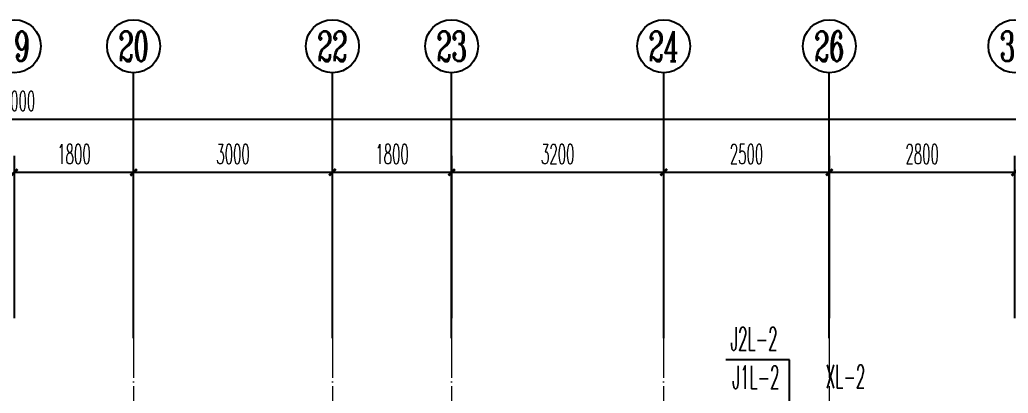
# Model space of a CAD drawing. Extents: x 27938 to 650306, y -92720 to 1524912.
# Drawn here: x 299599 to 314517, y 531959 to 537590 of the extents above; entities that cross this region are included whole.
import ezdxf
from ezdxf.enums import TextEntityAlignment as Align

# ---------------------------------------------------------------- set-up
doc = ezdxf.new("R2010")
doc.units = 0
doc.header["$LTSCALE"] = 1000
doc.header["$MEASUREMENT"] = 0
doc.linetypes.add('DOTE', pattern=[2.42, 2, -0.2, 0.02, -0.2])
for name, color, linetype in [('AXIS', 3, 'Continuous'), ('AXIS_TEXT', 4, 'Continuous'), ('DIM_不分区消火栓', 3, 'Continuous'), ('DIM_给水', 3, 'Continuous')]:
    doc.layers.add(name, color=color, linetype=linetype)
doc.layers.add('DOTE', color=19, linetype='DOTE', lineweight=9)
doc.styles.add('_TCH_AXIS', font='COMPLEX', dxfattribs={"bigfont": 'GBCBIG'})
doc.styles.add('_TCH_DIM_T3', font='SIMPLEX.shx', dxfattribs={"width": 0.494118, "bigfont": 'GBCBIG.shx'})
doc.styles.add('_TWT_SERIAL', font='simplex.shx', dxfattribs={"width": 0.6, "oblique": 10, "height": 3, "bigfont": 'aadri.shx'})
doc.styles.add('COMPLEX', font='COMPLEX')
doc.dimstyles.new('_TCH_ARCH&&100', dxfattribs={"dimtxt": 297.5, "dimasz": 100, "dimexe": 250, "dimexo": 300, "dimgap": 126.25, "dimtad": 1, "dimdec": 0, "dimzin": 0, "dimdsep": 46, "dimtxsty": '_TCH_DIM_T3', "dimblk": 'ARCHTICK', "dimcen": 0.09, "dimclrt": 4, "dimazin": 2, "dimtfac": 1, "dimtdec": 0, "dimtix": 1, "dimtmove": 2, "dimatfit": 3, "dimfxl": 1, "dimtolj": 1, "dimtzin": 0, "dimarcsym": 0})

# ---------------------------------------------------------------- blocks, each defined once
blk = doc.blocks.new('FGDGDRGSDGDG')
at = {"layer": 'DOTE', "linetype": 'DOTE', "ltscale": 0.3}
for p, q in [((519382, 529998), (519382, 522348)), ((522382, 529998), (522382, 522348)), ((524182, 529998), (524182, 513948)), ((527382, 529998), (527382, 523848)), ((529882, 529998), (529882, 522348))]:
    blk.add_line(p, q, dxfattribs=at)
blk = doc.blocks.new('_ArchTick')
at = {"color": 0, "linetype": 'ByBlock', "const_width": 0.4}
blk.add_lwpolyline([(-0.5, -0.5), (0.5, 0.5)], dxfattribs=at)
blk = doc.blocks.new('*D900')
at = {"layer": 'AXIS', "color": 0, "lineweight": -2}
for p, q in [((311817, 533090), (311817, 535540)), ((314617, 533090), (314617, 535540)), ((311817, 535290), (314617, 535290))]:
    blk.add_line(p, q, dxfattribs=at)
at = {"layer": 'Defpoints', "color": 0}
for p in [(314617, 535290), (311817, 532790), (314617, 532790)]:
    blk.add_point(p, dxfattribs=at)
at = {"layer": 'AXIS', "color": 0, "lineweight": -2, "xscale": 100, "yscale": 100, "zscale": 100, "rotation": 180}
blk.add_blockref('_ArchTick', (311817, 535290), dxfattribs=at)
at = {"layer": 'AXIS', "color": 0, "lineweight": -2, "xscale": 100, "yscale": 100, "zscale": 100}
blk.add_blockref('_ArchTick', (314617, 535290), dxfattribs=at)
at = {"layer": 'AXIS', "color": 4, "insert": (313217, 535565), "char_height": 297.5, "attachment_point": 5, "style": '_TCH_DIM_T3'}
blk.add_mtext('\\A1;2800', dxfattribs=at)
blk = doc.blocks.new('*D901')
at = {"layer": 'AXIS', "color": 0, "lineweight": -2}
for p, q in [((309317, 533090), (309317, 535540)), ((311817, 533090), (311817, 535540)), ((309317, 535290), (311817, 535290))]:
    blk.add_line(p, q, dxfattribs=at)
at = {"layer": 'Defpoints', "color": 0}
for p in [(311817, 535290), (309317, 532790), (311817, 532790)]:
    blk.add_point(p, dxfattribs=at)
at = {"layer": 'AXIS', "color": 0, "lineweight": -2, "xscale": 100, "yscale": 100, "zscale": 100, "rotation": 180}
blk.add_blockref('_ArchTick', (309317, 535290), dxfattribs=at)
at = {"layer": 'AXIS', "color": 0, "lineweight": -2, "xscale": 100, "yscale": 100, "zscale": 100}
blk.add_blockref('_ArchTick', (311817, 535290), dxfattribs=at)
at = {"layer": 'AXIS', "color": 4, "insert": (310567, 535565), "char_height": 297.5, "attachment_point": 5, "style": '_TCH_DIM_T3'}
blk.add_mtext('\\A1;2500', dxfattribs=at)
blk = doc.blocks.new('*D902')
at = {"layer": 'AXIS', "color": 0, "lineweight": -2}
for p, q in [((306117, 533090), (306117, 535540)), ((309317, 533090), (309317, 535540)), ((306117, 535290), (309317, 535290))]:
    blk.add_line(p, q, dxfattribs=at)
at = {"layer": 'Defpoints', "color": 0}
for p in [(309317, 535290), (306117, 532790), (309317, 532790)]:
    blk.add_point(p, dxfattribs=at)
at = {"layer": 'AXIS', "color": 0, "lineweight": -2, "xscale": 100, "yscale": 100, "zscale": 100, "rotation": 180}
blk.add_blockref('_ArchTick', (306117, 535290), dxfattribs=at)
at = {"layer": 'AXIS', "color": 0, "lineweight": -2, "xscale": 100, "yscale": 100, "zscale": 100}
blk.add_blockref('_ArchTick', (309317, 535290), dxfattribs=at)
at = {"layer": 'AXIS', "color": 4, "insert": (307717, 535565), "char_height": 297.5, "attachment_point": 5, "style": '_TCH_DIM_T3'}
blk.add_mtext('\\A1;3200', dxfattribs=at)
blk = doc.blocks.new('*D903')
at = {"layer": 'AXIS', "color": 0, "lineweight": -2}
for p, q in [((304317, 533090), (304317, 535540)), ((306117, 533090), (306117, 535540)), ((304317, 535290), (306117, 535290))]:
    blk.add_line(p, q, dxfattribs=at)
at = {"layer": 'Defpoints', "color": 0}
for p in [(306117, 535290), (304317, 532790), (306117, 532790)]:
    blk.add_point(p, dxfattribs=at)
at = {"layer": 'AXIS', "color": 0, "lineweight": -2, "xscale": 100, "yscale": 100, "zscale": 100, "rotation": 180}
blk.add_blockref('_ArchTick', (304317, 535290), dxfattribs=at)
at = {"layer": 'AXIS', "color": 0, "lineweight": -2, "xscale": 100, "yscale": 100, "zscale": 100}
blk.add_blockref('_ArchTick', (306117, 535290), dxfattribs=at)
at = {"layer": 'AXIS', "color": 4, "insert": (305217, 535565), "char_height": 297.5, "attachment_point": 5, "style": '_TCH_DIM_T3'}
blk.add_mtext('\\A1;1800', dxfattribs=at)
blk = doc.blocks.new('*D904')
at = {"layer": 'AXIS', "color": 0, "lineweight": -2}
for p, q in [((301317, 533090), (301317, 535540)), ((304317, 533090), (304317, 535540)), ((301317, 535290), (304317, 535290))]:
    blk.add_line(p, q, dxfattribs=at)
at = {"layer": 'Defpoints', "color": 0}
for p in [(304317, 535290), (301317, 532790), (304317, 532790)]:
    blk.add_point(p, dxfattribs=at)
at = {"layer": 'AXIS', "color": 0, "lineweight": -2, "xscale": 100, "yscale": 100, "zscale": 100, "rotation": 180}
blk.add_blockref('_ArchTick', (301317, 535290), dxfattribs=at)
at = {"layer": 'AXIS', "color": 0, "lineweight": -2, "xscale": 100, "yscale": 100, "zscale": 100}
blk.add_blockref('_ArchTick', (304317, 535290), dxfattribs=at)
at = {"layer": 'AXIS', "color": 4, "insert": (302817, 535565), "char_height": 297.5, "attachment_point": 5, "style": '_TCH_DIM_T3'}
blk.add_mtext('\\A1;3000', dxfattribs=at)
blk = doc.blocks.new('*D905')
at = {"layer": 'AXIS', "color": 0, "lineweight": -2}
for p, q in [((299517, 533090), (299517, 535540)), ((301317, 533090), (301317, 535540)), ((299517, 535290), (301317, 535290))]:
    blk.add_line(p, q, dxfattribs=at)
at = {"layer": 'Defpoints', "color": 0}
for p in [(301317, 535290), (299517, 532790), (301317, 532790)]:
    blk.add_point(p, dxfattribs=at)
at = {"layer": 'AXIS', "color": 0, "lineweight": -2, "xscale": 100, "yscale": 100, "zscale": 100, "rotation": 180}
blk.add_blockref('_ArchTick', (299517, 535290), dxfattribs=at)
at = {"layer": 'AXIS', "color": 0, "lineweight": -2, "xscale": 100, "yscale": 100, "zscale": 100}
blk.add_blockref('_ArchTick', (301317, 535290), dxfattribs=at)
at = {"layer": 'AXIS', "color": 4, "insert": (300417, 535565), "char_height": 297.5, "attachment_point": 5, "style": '_TCH_DIM_T3'}
blk.add_mtext('\\A1;1800', dxfattribs=at)
blk = doc.blocks.new('*D954')
at = {"layer": 'AXIS', "color": 0, "lineweight": -2}
for p, q in [((272017, 533090), (272017, 536340)), ((327017, 533090), (327017, 536340)), ((272017, 536090), (327017, 536090))]:
    blk.add_line(p, q, dxfattribs=at)
at = {"layer": 'Defpoints', "color": 0}
for p in [(327017, 536090), (272017, 532790), (327017, 532790)]:
    blk.add_point(p, dxfattribs=at)
at = {"layer": 'AXIS', "color": 0, "lineweight": -2, "xscale": 100, "yscale": 100, "zscale": 100, "rotation": 180}
blk.add_blockref('_ArchTick', (272017, 536090), dxfattribs=at)
at = {"layer": 'AXIS', "color": 0, "lineweight": -2, "xscale": 100, "yscale": 100, "zscale": 100}
blk.add_blockref('_ArchTick', (327017, 536090), dxfattribs=at)
at = {"layer": 'AXIS', "color": 4, "insert": (299517, 536365), "char_height": 297.5, "attachment_point": 5, "style": '_TCH_DIM_T3'}
blk.add_mtext('\\A1;55000', dxfattribs=at)
blk = doc.blocks.new('_AXISO')
blk.add_circle((0, 0), 0.5)
at = {"layer": 'AXIS_TEXT', "style": 'COMPLEX', "width": 1.041667}
blk.add_attdef('A', text='', height=0.56, dxfattribs=at).set_placement((-0.25, -0.28), (0.25, -0.28), align=Align.FIT)

msp = doc.modelspace()

# ---------------------------------------------------------------- linework, layer by layer
at = {"layer": 'AXIS'}
for p, q in [((301316.6, 532790.4), (301316.6, 536790.4)), ((304316.6, 532790.4), (304316.6, 536790.4)), ((306116.6, 532790.4), (306116.6, 536790.4)), ((309316.6, 532790.4), (309316.6, 536790.4)), ((311816.6, 532790.4), (311816.6, 536790.4))]:
    msp.add_line(p, q, dxfattribs=at)
at = {"layer": 'DIM_给水'}
for p, q in [((311216.6, 532463.9), (310253.9, 532463.9)), ((311216.6, 530590.4), (311216.6, 532463.9))]:
    msp.add_line(p, q, dxfattribs=at)

# ---------------------------------------------------------------- block references
msp.add_blockref('FGDGDRGSDGDG', (-218065.9, 2792))
at = {"layer": 'AXIS'}
ref = msp.add_blockref('_AXISO', (299516.6, 537190.4), dxfattribs=dict(at, xscale=800, yscale=800, zscale=800))
ref.add_attrib('A', '19', dxfattribs={"layer": 'AXIS_TEXT', "height": 452.55, "style": '_TCH_AXIS', "width": 0.724138}).set_placement((299290.3, 536964.2), (299742.9, 536964.2), align=Align.FIT)
ref = msp.add_blockref('_AXISO', (301316.6, 537190.4), dxfattribs=dict(at, xscale=800, yscale=800, zscale=800))
ref.add_attrib('A', '20', dxfattribs={"layer": 'AXIS_TEXT', "height": 452.55, "style": '_TCH_AXIS', "width": 0.617647}).set_placement((301090.3, 536964.2), (301542.9, 536964.2), align=Align.FIT)
ref = msp.add_blockref('_AXISO', (304316.6, 537190.4), dxfattribs=dict(at, xscale=800, yscale=800, zscale=800))
ref.add_attrib('A', '22', dxfattribs={"layer": 'AXIS_TEXT', "height": 452.55, "style": '_TCH_AXIS', "width": 0.617647}).set_placement((304090.3, 536964.2), (304542.9, 536964.2), align=Align.FIT)
ref = msp.add_blockref('_AXISO', (306116.6, 537190.4), dxfattribs=dict(at, xscale=800, yscale=800, zscale=800))
ref.add_attrib('A', '23', dxfattribs={"layer": 'AXIS_TEXT', "height": 452.55, "style": '_TCH_AXIS', "width": 0.617647}).set_placement((305890.3, 536964.2), (306342.9, 536964.2), align=Align.FIT)
ref = msp.add_blockref('_AXISO', (309316.6, 537190.4), dxfattribs=dict(at, xscale=800, yscale=800, zscale=800))
ref.add_attrib('A', '24', dxfattribs={"layer": 'AXIS_TEXT', "height": 452.55, "style": '_TCH_AXIS', "width": 0.583333}).set_placement((309090.3, 536964.2), (309542.9, 536964.2), align=Align.FIT)
ref = msp.add_blockref('_AXISO', (311816.6, 537190.4), dxfattribs=dict(at, xscale=800, yscale=800, zscale=800))
ref.add_attrib('A', '26', dxfattribs={"layer": 'AXIS_TEXT', "height": 452.55, "style": '_TCH_AXIS', "width": 0.617647}).set_placement((311590.3, 536964.2), (312042.9, 536964.2), align=Align.FIT)
ref = msp.add_blockref('_AXISO', (314616.6, 537190.4), dxfattribs=dict(at, xscale=800, yscale=800, zscale=800))
ref.add_attrib('A', '30', dxfattribs={"layer": 'AXIS_TEXT', "height": 452.55, "style": '_TCH_AXIS', "width": 0.636364}).set_placement((314390.3, 536964.2), (314842.9, 536964.2), align=Align.FIT)

# ---------------------------------------------------------------- texts
at = {"layer": 'DIM_不分区消火栓', "color": 7, "style": '_TWT_SERIAL', "width": 0.48}
msp.add_text('XL-2', height=350, dxfattribs=at).set_placement((311763, 532034.6))
at = {"layer": 'DIM_给水', "color": 7, "style": '_TWT_SERIAL', "width": 0.48}
for s, p in [('J2L-2', (310323.9, 532603.9)), ('J1L-2', (310352, 532023.4))]:
    msp.add_text(s, height=350, dxfattribs=at).set_placement(p)

# ---------------------------------------------------------------- dimensions: what is measured, and where the dimension line sits
at = {"layer": 'AXIS'}
for p1, p2, distance, picture, middle in [((272016.6, 532790.4), (327016.6, 532790.4), 3300, '*D954', (299516.6, 536365.4)), ((299516.6, 532790.4), (301316.6, 532790.4), 2500, '*D905', (300416.6, 535565.4)), ((301316.6, 532790.4), (304316.6, 532790.4), 2500, '*D904', (302816.6, 535565.4)), ((304316.6, 532790.4), (306116.6, 532790.4), 2500, '*D903', (305216.6, 535565.4)), ((306116.6, 532790.4), (309316.6, 532790.4), 2500, '*D902', (307716.6, 535565.4)), ((309316.6, 532790.4), (311816.6, 532790.4), 2500, '*D901', (310566.6, 535565.4)), ((311816.6, 532790.4), (314616.6, 532790.4), 2500, '*D900', (313216.6, 535565.4))]:
    dim = msp.add_aligned_dim(p1=p1, p2=p2, distance=distance, dimstyle='_TCH_ARCH&&100', dxfattribs=at)
    dim.commit()
    dim.dimension.update_dxf_attribs({"geometry": picture, "text_midpoint": middle})

doc.saveas('drawing.dxf')
